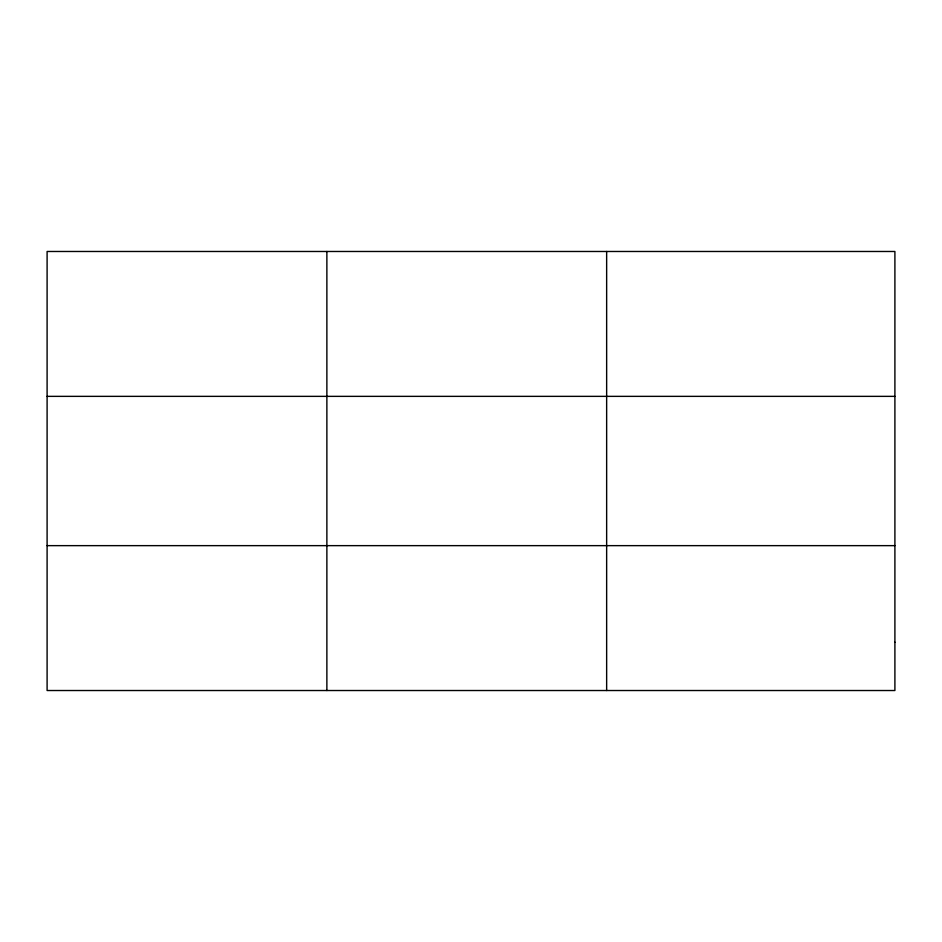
<?xml version="1.0" encoding="UTF-8"?>
<svg xmlns="http://www.w3.org/2000/svg" width="942" height="942" viewBox="0 0 942 942"><rect width="100%" height="100%" fill="white"/><g stroke="black" fill="none" stroke-linecap="round" stroke-linejoin="round"><path stroke-width="1.41" d="M326.874 690.521L326.874 251.479M606.648 690.521L606.648 251.479M47.1 396.358L894.9 396.358M47.1 545.642L894.9 545.642M894.9 642.232L894.9 690.521L47.1 690.521L47.1 251.479L894.9 251.479L894.9 642.232"/></g></svg>
